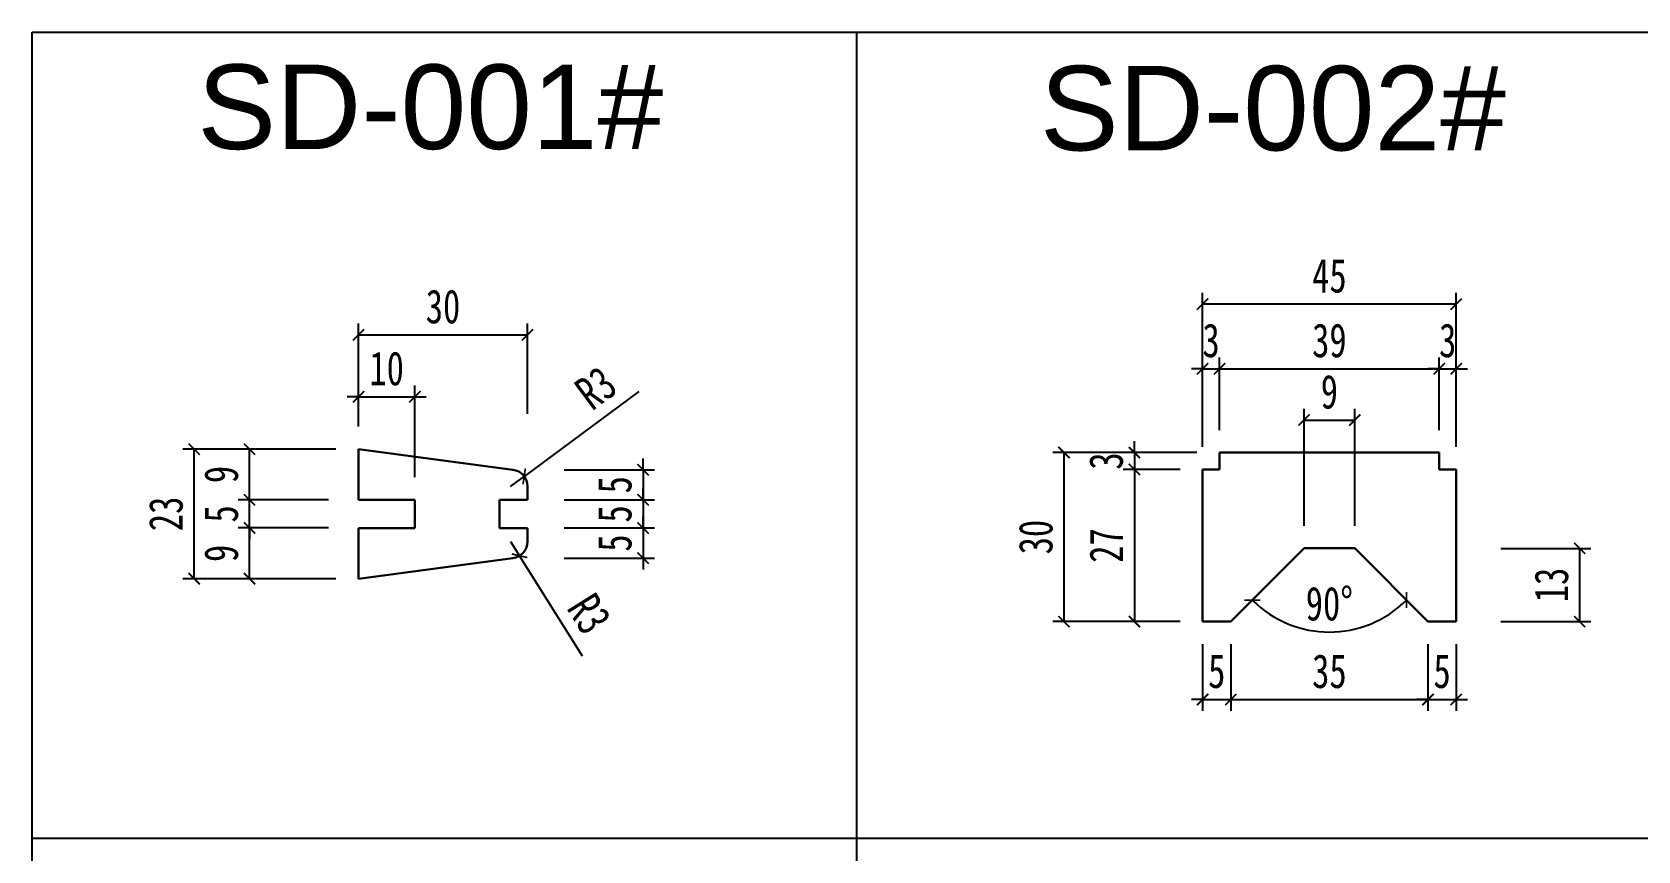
# Model space of a CAD drawing. Header units: millimetres. Extents: x 0 to 1097966, y -63096 to 223085.
# Drawn here: x 337985.2 to 338270.2, y -56661.7 to -56516.4 of the extents above; entities that cross this region are included whole.
import ezdxf

# ---------------------------------------------------------------- set-up
doc = ezdxf.new("R2010")
doc.units = ezdxf.units.MM
doc.layers.add('A3主线', color=7, linetype='Continuous', lineweight=30)
doc.styles.get("Standard").update_dxf_attribs({"font": 'arial.ttf'})
doc.styles.add('尺寸字体', font='', dxfattribs={"width": 0.75})
doc.styles.get('尺寸字体').set_extended_font_data('SimHei')
doc.dimstyles.new('副本 廖志利标注1', dxfattribs={"dimscale": 20, "dimtxt": 0.3, "dimasz": 0.1, "dimexe": 0.1, "dimexo": 0.2, "dimgap": 0.1, "dimtad": 1, "dimdec": 0, "dimzin": 0, "dimdsep": 46, "dimtxsty": '尺寸字体', "dimblk": 'ARCHTICK', "dimcen": 0.09, "dimclrd": 6, "dimclre": 6, "dimclrt": 2, "dimadec": 0, "dimazin": 0, "dimtfac": 1, "dimtdec": 0, "dimtix": 1, "dimtmove": 1, "dimatfit": 3, "dimldrblk": 'ARCHTICK', "dimfxl": 0.7, "dimfxlon": 1, "dimtolj": 1, "dimtzin": 0, "dimarcsym": 0})

# ---------------------------------------------------------------- blocks, each defined once
blk = doc.blocks.new('_ArchTick')
at = {"color": 0, "linetype": 'ByBlock', "const_width": 0.15}
blk.add_lwpolyline([(-0.5, -0.5), (0.5, 0.5)], dxfattribs=at)
blk = doc.blocks.new('*D556')
at = {"color": 6, "lineweight": -2, "transparency": 16777216}
for p, q in [((338037.81, -56604.39), (338021.81, -56604.39)), ((338023.81, -56613.39), (338023.81, -56604.39)), ((338037.81, -56613.39), (338021.81, -56613.39))]:
    blk.add_line(p, q, dxfattribs=at)
at = {"layer": 'Defpoints', "color": 0, "lineweight": 13, "transparency": 16777216}
for p in [(338023.81, -56604.39), (338043.15, -56604.39), (338059.36, -56613.39)]:
    blk.add_point(p, dxfattribs=at)
at = {"color": 6, "lineweight": -2, "transparency": 16777216, "xscale": 2, "yscale": 2, "zscale": 2}
for p, rotation in [((338023.81, -56604.39), 90), ((338023.81, -56613.39), 270)]:
    blk.add_blockref('_ArchTick', p, dxfattribs=dict(at, rotation=rotation))
at = {"color": 2, "transparency": 16777216, "insert": (338018.81, -56608.89), "char_height": 6, "attachment_point": 5, "rotation": 90, "style": '尺寸字体'}
blk.add_mtext('\\A1;9', dxfattribs=at)
blk = doc.blocks.new('*D557')
at = {"color": 6, "lineweight": -2, "transparency": 16777216}
for p, q in [((338023.81, -56599.39), (338023.81, -56597.39)), ((338037.81, -56599.39), (338021.81, -56599.39)), ((338023.81, -56604.39), (338023.81, -56599.39)), ((338037.81, -56604.39), (338021.81, -56604.39)), ((338023.81, -56604.39), (338023.81, -56606.39))]:
    blk.add_line(p, q, dxfattribs=at)
at = {"layer": 'Defpoints', "color": 0, "lineweight": 13, "transparency": 16777216}
for p in [(338023.81, -56599.39), (338043.15, -56599.39), (338043.15, -56604.39)]:
    blk.add_point(p, dxfattribs=at)
at = {"color": 6, "lineweight": -2, "transparency": 16777216, "xscale": 2, "yscale": 2, "zscale": 2}
for p, rotation in [((338023.81, -56599.39), 270), ((338023.81, -56604.39), 90)]:
    blk.add_blockref('_ArchTick', p, dxfattribs=dict(at, rotation=rotation))
at = {"color": 2, "transparency": 16777216, "insert": (338018.81, -56601.89), "char_height": 6, "attachment_point": 5, "rotation": 90, "style": '尺寸字体'}
blk.add_mtext('\\A1;5', dxfattribs=at)
blk = doc.blocks.new('*D558')
at = {"color": 6, "lineweight": -2, "transparency": 16777216}
for p, q in [((338037.81, -56590.39), (338021.81, -56590.39)), ((338023.81, -56599.39), (338023.81, -56590.39)), ((338037.81, -56599.39), (338021.81, -56599.39))]:
    blk.add_line(p, q, dxfattribs=at)
at = {"layer": 'Defpoints', "color": 0, "lineweight": 13, "transparency": 16777216}
for p in [(338023.81, -56590.39), (338059.36, -56590.39), (338043.15, -56599.39)]:
    blk.add_point(p, dxfattribs=at)
at = {"color": 6, "lineweight": -2, "transparency": 16777216, "xscale": 2, "yscale": 2, "zscale": 2}
for p, rotation in [((338023.81, -56590.39), 90), ((338023.81, -56599.39), 270)]:
    blk.add_blockref('_ArchTick', p, dxfattribs=dict(at, rotation=rotation))
at = {"color": 2, "transparency": 16777216, "insert": (338018.81, -56594.89), "char_height": 6, "attachment_point": 5, "rotation": 90, "style": '尺寸字体'}
blk.add_mtext('\\A1;9', dxfattribs=at)
blk = doc.blocks.new('*D559')
at = {"color": 6, "lineweight": -2, "transparency": 16777216}
for p, q in [((338043.15, -56584.12), (338043.15, -56568.12)), ((338043.15, -56570.12), (338073.15, -56570.12)), ((338073.15, -56584.12), (338073.15, -56568.12))]:
    blk.add_line(p, q, dxfattribs=at)
at = {"layer": 'Defpoints', "color": 0, "lineweight": 13, "transparency": 16777216}
for p in [(338073.15, -56570.12), (338073.15, -56591.13), (338043.15, -56599.39)]:
    blk.add_point(p, dxfattribs=at)
at = {"color": 6, "lineweight": -2, "transparency": 16777216, "xscale": 2, "yscale": 2, "zscale": 2, "rotation": 180}
blk.add_blockref('_ArchTick', (338043.15, -56570.12), dxfattribs=at)
at = {"color": 6, "lineweight": -2, "transparency": 16777216, "xscale": 2, "yscale": 2, "zscale": 2}
blk.add_blockref('_ArchTick', (338073.15, -56570.12), dxfattribs=at)
at = {"color": 2, "transparency": 16777216, "insert": (338058.15, -56565.12), "char_height": 6, "attachment_point": 5, "style": '尺寸字体'}
blk.add_mtext('\\A1;30', dxfattribs=at)
blk = doc.blocks.new('*D646')
at = {"color": 6, "lineweight": -2, "transparency": 16777216}
for p, q in [((338093.66, -56594.04), (338093.66, -56592.04)), ((338079.66, -56594.04), (338095.66, -56594.04)), ((338093.66, -56594.04), (338093.66, -56599.39)), ((338079.66, -56599.39), (338095.66, -56599.39)), ((338093.66, -56599.39), (338093.66, -56601.39))]:
    blk.add_line(p, q, dxfattribs=at)
at = {"layer": 'Defpoints', "color": 0, "lineweight": 13, "transparency": 16777216}
for p in [(338070.55, -56594.04), (338073.15, -56599.39), (338093.66, -56599.39)]:
    blk.add_point(p, dxfattribs=at)
at = {"color": 6, "lineweight": -2, "transparency": 16777216, "xscale": 2, "yscale": 2, "zscale": 2}
for p, rotation in [((338093.66, -56594.04), 270), ((338093.66, -56599.39), 90)]:
    blk.add_blockref('_ArchTick', p, dxfattribs=dict(at, rotation=rotation))
at = {"color": 2, "transparency": 16777216, "insert": (338088.66, -56596.72), "char_height": 6, "attachment_point": 5, "rotation": 90, "style": '尺寸字体'}
blk.add_mtext('\\A1;5', dxfattribs=at)
blk = doc.blocks.new('*D647')
at = {"color": 6, "lineweight": -2, "transparency": 16777216}
for p, q in [((338093.66, -56599.39), (338093.66, -56597.39)), ((338079.66, -56599.39), (338095.66, -56599.39)), ((338093.66, -56599.39), (338093.66, -56604.39)), ((338079.66, -56604.39), (338095.66, -56604.39)), ((338093.66, -56604.39), (338093.66, -56606.39))]:
    blk.add_line(p, q, dxfattribs=at)
at = {"layer": 'Defpoints', "color": 0, "lineweight": 13, "transparency": 16777216}
for p in [(338073.15, -56599.39), (338073.15, -56604.39), (338093.66, -56604.39)]:
    blk.add_point(p, dxfattribs=at)
at = {"color": 6, "lineweight": -2, "transparency": 16777216, "xscale": 2, "yscale": 2, "zscale": 2}
for p, rotation in [((338093.66, -56599.39), 270), ((338093.66, -56604.39), 90)]:
    blk.add_blockref('_ArchTick', p, dxfattribs=dict(at, rotation=rotation))
at = {"color": 2, "transparency": 16777216, "insert": (338088.66, -56601.89), "char_height": 6, "attachment_point": 5, "rotation": 90, "style": '尺寸字体'}
blk.add_mtext('\\A1;5', dxfattribs=at)
blk = doc.blocks.new('*D648')
at = {"color": 6, "lineweight": -2, "transparency": 16777216}
for p, q in [((338079.66, -56604.39), (338095.66, -56604.39)), ((338093.66, -56604.39), (338093.66, -56602.39)), ((338093.66, -56604.39), (338093.66, -56609.74)), ((338079.66, -56609.74), (338095.66, -56609.74)), ((338093.66, -56609.74), (338093.66, -56611.74))]:
    blk.add_line(p, q, dxfattribs=at)
at = {"layer": 'Defpoints', "color": 0, "lineweight": 13, "transparency": 16777216}
for p in [(338073.15, -56604.39), (338070.55, -56609.74), (338093.66, -56609.74)]:
    blk.add_point(p, dxfattribs=at)
at = {"color": 6, "lineweight": -2, "transparency": 16777216, "xscale": 2, "yscale": 2, "zscale": 2}
for p, rotation in [((338093.66, -56604.39), 270), ((338093.66, -56609.74), 90)]:
    blk.add_blockref('_ArchTick', p, dxfattribs=dict(at, rotation=rotation))
at = {"color": 2, "transparency": 16777216, "insert": (338088.66, -56607.06), "char_height": 6, "attachment_point": 5, "rotation": 90, "style": '尺寸字体'}
blk.add_mtext('\\A1;5', dxfattribs=at)
blk = doc.blocks.new('*D649')
at = {"color": 6, "lineweight": -2, "transparency": 16777216}
for p, q in [((338039.15, -56590.39), (338011.99, -56590.39)), ((338013.99, -56613.39), (338013.99, -56590.39)), ((338039.15, -56613.39), (338011.99, -56613.39))]:
    blk.add_line(p, q, dxfattribs=at)
at = {"layer": 'Defpoints', "color": 0, "lineweight": 13, "transparency": 16777216}
for p in [(338013.99, -56590.39), (338043.15, -56590.39), (338043.15, -56613.39)]:
    blk.add_point(p, dxfattribs=at)
at = {"color": 6, "lineweight": -2, "transparency": 16777216, "xscale": 2, "yscale": 2, "zscale": 2}
for p, rotation in [((338013.99, -56590.39), 90), ((338013.99, -56613.39), 270)]:
    blk.add_blockref('_ArchTick', p, dxfattribs=dict(at, rotation=rotation))
at = {"color": 2, "transparency": 16777216, "insert": (338008.99, -56601.89), "char_height": 6, "attachment_point": 5, "rotation": 90, "style": '尺寸字体'}
blk.add_mtext('\\A1;23', dxfattribs=at)
blk = doc.blocks.new('*D650')
at = {"color": 6, "lineweight": -2, "transparency": 16777216}
for p, q in [((338192.98, -56576.13), (338190.98, -56576.13)), ((338192.98, -56590), (338192.98, -56574.13)), ((338192.98, -56576.13), (338195.98, -56576.13)), ((338195.98, -56587), (338195.98, -56574.13)), ((338195.98, -56576.13), (338197.98, -56576.13))]:
    blk.add_line(p, q, dxfattribs=at)
at = {"layer": 'Defpoints', "color": 0, "lineweight": 13, "transparency": 16777216}
for p in [(338195.98, -56576.13), (338195.98, -56591, 0), (338192.98, -56594, 0)]:
    blk.add_point(p, dxfattribs=at)
at = {"color": 6, "lineweight": -2, "transparency": 16777216, "xscale": 2, "yscale": 2, "zscale": 2}
blk.add_blockref('_ArchTick', (338192.98, -56576.13), dxfattribs=at)
at = {"color": 6, "lineweight": -2, "transparency": 16777216, "xscale": 2, "yscale": 2, "zscale": 2, "rotation": 180}
blk.add_blockref('_ArchTick', (338195.98, -56576.13), dxfattribs=at)
at = {"color": 2, "transparency": 16777216, "insert": (338194.48, -56571.13), "char_height": 6, "attachment_point": 5, "style": '尺寸字体'}
blk.add_mtext('\\A1;3', dxfattribs=at)
blk = doc.blocks.new('*D651')
at = {"color": 6, "lineweight": -2, "transparency": 16777216}
for p, q in [((338195.98, -56587), (338195.98, -56574.13)), ((338195.98, -56576.13), (338234.98, -56576.13)), ((338234.98, -56587), (338234.98, -56574.13))]:
    blk.add_line(p, q, dxfattribs=at)
at = {"layer": 'Defpoints', "color": 0, "lineweight": 13, "transparency": 16777216}
for p in [(338234.98, -56576.13), (338195.98, -56591, 0), (338234.98, -56591, 0)]:
    blk.add_point(p, dxfattribs=at)
at = {"color": 6, "lineweight": -2, "transparency": 16777216, "xscale": 2, "yscale": 2, "zscale": 2, "rotation": 180}
blk.add_blockref('_ArchTick', (338195.98, -56576.13), dxfattribs=at)
at = {"color": 6, "lineweight": -2, "transparency": 16777216, "xscale": 2, "yscale": 2, "zscale": 2}
blk.add_blockref('_ArchTick', (338234.98, -56576.13), dxfattribs=at)
at = {"color": 2, "transparency": 16777216, "insert": (338215.48, -56571.13), "char_height": 6, "attachment_point": 5, "style": '尺寸字体'}
blk.add_mtext('\\A1;39', dxfattribs=at)
blk = doc.blocks.new('*D652')
at = {"color": 6, "lineweight": -2, "transparency": 16777216}
for p, q in [((338234.98, -56576.13), (338232.98, -56576.13)), ((338234.98, -56587), (338234.98, -56574.13)), ((338234.98, -56576.13), (338237.98, -56576.13)), ((338237.98, -56590), (338237.98, -56574.13)), ((338237.98, -56576.13), (338239.98, -56576.13))]:
    blk.add_line(p, q, dxfattribs=at)
at = {"layer": 'Defpoints', "color": 0, "lineweight": 13, "transparency": 16777216}
for p in [(338237.98, -56576.13), (338234.98, -56591, 0), (338237.98, -56594, 0)]:
    blk.add_point(p, dxfattribs=at)
at = {"color": 6, "lineweight": -2, "transparency": 16777216, "xscale": 2, "yscale": 2, "zscale": 2}
blk.add_blockref('_ArchTick', (338234.98, -56576.13), dxfattribs=at)
at = {"color": 6, "lineweight": -2, "transparency": 16777216, "xscale": 2, "yscale": 2, "zscale": 2, "rotation": 180}
blk.add_blockref('_ArchTick', (338237.98, -56576.13), dxfattribs=at)
at = {"color": 2, "transparency": 16777216, "insert": (338236.48, -56571.13), "char_height": 6, "attachment_point": 5, "style": '尺寸字体'}
blk.add_mtext('\\A1;3', dxfattribs=at)
blk = doc.blocks.new('*D569')
at = {"color": 6, "lineweight": -2, "transparency": 16777216}
for p, q in [((338192.98, -56578.66), (338192.98, -56562.66)), ((338237.98, -56564.66), (338192.98, -56564.66)), ((338237.98, -56578.66), (338237.98, -56562.66))]:
    blk.add_line(p, q, dxfattribs=at)
at = {"layer": 'Defpoints', "color": 0, "lineweight": 13, "transparency": 16777216}
for p in [(338192.98, -56564.66), (338192.98, -56594, 0), (338237.98, -56594, 0)]:
    blk.add_point(p, dxfattribs=at)
at = {"color": 6, "lineweight": -2, "transparency": 16777216, "xscale": 2, "yscale": 2, "zscale": 2, "rotation": 180}
blk.add_blockref('_ArchTick', (338192.98, -56564.66), dxfattribs=at)
at = {"color": 6, "lineweight": -2, "transparency": 16777216, "xscale": 2, "yscale": 2, "zscale": 2}
blk.add_blockref('_ArchTick', (338237.98, -56564.66), dxfattribs=at)
at = {"color": 2, "transparency": 16777216, "insert": (338215.48, -56559.66), "char_height": 6, "attachment_point": 5, "style": '尺寸字体'}
blk.add_mtext('\\A1;45', dxfattribs=at)
blk = doc.blocks.new('*D653')
at = {"color": 6, "lineweight": -2, "transparency": 16777216}
for p, q in [((338180.87, -56591), (338180.87, -56589)), ((338191.98, -56591), (338178.87, -56591)), ((338180.87, -56591), (338180.87, -56594)), ((338188.98, -56594), (338178.87, -56594)), ((338180.87, -56594), (338180.87, -56596))]:
    blk.add_line(p, q, dxfattribs=at)
at = {"layer": 'Defpoints', "color": 0, "lineweight": 13, "transparency": 16777216}
for p in [(338195.98, -56591, 0), (338180.87, -56594), (338192.98, -56594, 0)]:
    blk.add_point(p, dxfattribs=at)
at = {"color": 6, "lineweight": -2, "transparency": 16777216, "xscale": 2, "yscale": 2, "zscale": 2}
for p, rotation in [((338180.87, -56591), 270), ((338180.87, -56594), 90)]:
    blk.add_blockref('_ArchTick', p, dxfattribs=dict(at, rotation=rotation))
at = {"color": 2, "transparency": 16777216, "insert": (338175.87, -56592.5), "char_height": 6, "attachment_point": 5, "rotation": 90, "style": '尺寸字体'}
blk.add_mtext('\\A1;3', dxfattribs=at)
blk = doc.blocks.new('*D654')
at = {"color": 6, "lineweight": -2, "transparency": 16777216}
for p, q in [((338188.98, -56594), (338178.87, -56594)), ((338180.87, -56594), (338180.87, -56621)), ((338188.98, -56621), (338178.87, -56621))]:
    blk.add_line(p, q, dxfattribs=at)
at = {"layer": 'Defpoints', "color": 0, "lineweight": 13, "transparency": 16777216}
for p in [(338192.98, -56594, 0), (338180.87, -56621), (338192.98, -56621, 0)]:
    blk.add_point(p, dxfattribs=at)
at = {"color": 6, "lineweight": -2, "transparency": 16777216, "xscale": 2, "yscale": 2, "zscale": 2}
for p, rotation in [((338180.87, -56594), 90), ((338180.87, -56621), 270)]:
    blk.add_blockref('_ArchTick', p, dxfattribs=dict(at, rotation=rotation))
at = {"color": 2, "transparency": 16777216, "insert": (338175.87, -56607.5), "char_height": 6, "attachment_point": 5, "rotation": 90, "style": '尺寸字体'}
blk.add_mtext('\\A1;27', dxfattribs=at)
blk = doc.blocks.new('*D570')
at = {"color": 6, "lineweight": -2, "transparency": 16777216}
for p, q in [((338182.38, -56591), (338166.38, -56591)), ((338168.38, -56621), (338168.38, -56591)), ((338182.38, -56621), (338166.38, -56621))]:
    blk.add_line(p, q, dxfattribs=at)
at = {"layer": 'Defpoints', "color": 0, "lineweight": 13, "transparency": 16777216}
for p in [(338168.38, -56591), (338195.98, -56591, 0), (338192.98, -56621, 0)]:
    blk.add_point(p, dxfattribs=at)
at = {"color": 6, "lineweight": -2, "transparency": 16777216, "xscale": 2, "yscale": 2, "zscale": 2}
for p, rotation in [((338168.38, -56591), 90), ((338168.38, -56621), 270)]:
    blk.add_blockref('_ArchTick', p, dxfattribs=dict(at, rotation=rotation))
at = {"color": 2, "transparency": 16777216, "insert": (338163.38, -56606), "char_height": 6, "attachment_point": 5, "rotation": 90, "style": '尺寸字体'}
blk.add_mtext('\\A1;30', dxfattribs=at)
blk = doc.blocks.new('*D655')
at = {"color": 6, "lineweight": -2, "transparency": 16777216}
for p, q in [((338192.98, -56625), (338192.98, -56636.83)), ((338197.98, -56625), (338197.98, -56636.83)), ((338192.98, -56634.83), (338190.98, -56634.83)), ((338192.98, -56634.83), (338197.98, -56634.83)), ((338197.98, -56634.83), (338199.98, -56634.83))]:
    blk.add_line(p, q, dxfattribs=at)
at = {"layer": 'Defpoints', "color": 0, "lineweight": 13, "transparency": 16777216}
for p in [(338192.98, -56621, 0), (338197.98, -56621, 0), (338197.98, -56634.83)]:
    blk.add_point(p, dxfattribs=at)
at = {"color": 6, "lineweight": -2, "transparency": 16777216, "xscale": 2, "yscale": 2, "zscale": 2}
blk.add_blockref('_ArchTick', (338192.98, -56634.83), dxfattribs=at)
at = {"color": 6, "lineweight": -2, "transparency": 16777216, "xscale": 2, "yscale": 2, "zscale": 2, "rotation": 180}
blk.add_blockref('_ArchTick', (338197.98, -56634.83), dxfattribs=at)
at = {"color": 2, "transparency": 16777216, "insert": (338195.48, -56629.83), "char_height": 6, "attachment_point": 5, "style": '尺寸字体'}
blk.add_mtext('\\A1;5', dxfattribs=at)
blk = doc.blocks.new('*D656')
at = {"color": 6, "lineweight": -2, "transparency": 16777216}
for p, q in [((338197.98, -56625), (338197.98, -56636.83)), ((338232.98, -56625), (338232.98, -56636.83)), ((338197.98, -56634.83), (338232.98, -56634.83))]:
    blk.add_line(p, q, dxfattribs=at)
at = {"layer": 'Defpoints', "color": 0, "lineweight": 13, "transparency": 16777216}
for p in [(338197.98, -56621, 0), (338232.98, -56621, 0), (338232.98, -56634.83)]:
    blk.add_point(p, dxfattribs=at)
at = {"color": 6, "lineweight": -2, "transparency": 16777216, "xscale": 2, "yscale": 2, "zscale": 2, "rotation": 180}
blk.add_blockref('_ArchTick', (338197.98, -56634.83), dxfattribs=at)
at = {"color": 6, "lineweight": -2, "transparency": 16777216, "xscale": 2, "yscale": 2, "zscale": 2}
blk.add_blockref('_ArchTick', (338232.98, -56634.83), dxfattribs=at)
at = {"color": 2, "transparency": 16777216, "insert": (338215.48, -56629.83), "char_height": 6, "attachment_point": 5, "style": '尺寸字体'}
blk.add_mtext('\\A1;35', dxfattribs=at)
blk = doc.blocks.new('*D657')
at = {"color": 6, "lineweight": -2, "transparency": 16777216}
for p, q in [((338232.98, -56625), (338232.98, -56636.83)), ((338237.98, -56625), (338237.98, -56636.83)), ((338232.98, -56634.83), (338230.98, -56634.83)), ((338232.98, -56634.83), (338237.98, -56634.83)), ((338237.98, -56634.83), (338239.98, -56634.83))]:
    blk.add_line(p, q, dxfattribs=at)
at = {"layer": 'Defpoints', "color": 0, "lineweight": 13, "transparency": 16777216}
for p in [(338232.98, -56621, 0), (338237.98, -56621, 0), (338237.98, -56634.83)]:
    blk.add_point(p, dxfattribs=at)
at = {"color": 6, "lineweight": -2, "transparency": 16777216, "xscale": 2, "yscale": 2, "zscale": 2}
blk.add_blockref('_ArchTick', (338232.98, -56634.83), dxfattribs=at)
at = {"color": 6, "lineweight": -2, "transparency": 16777216, "xscale": 2, "yscale": 2, "zscale": 2, "rotation": 180}
blk.add_blockref('_ArchTick', (338237.98, -56634.83), dxfattribs=at)
at = {"color": 2, "transparency": 16777216, "insert": (338235.48, -56629.83), "char_height": 6, "attachment_point": 5, "style": '尺寸字体'}
blk.add_mtext('\\A1;5', dxfattribs=at)
blk = doc.blocks.new('*D658')
at = {"color": 6, "lineweight": -2, "transparency": 16777216}
for p, q in [((338245.91, -56608), (338261.91, -56608)), ((338259.91, -56621), (338259.91, -56608)), ((338245.91, -56621), (338261.91, -56621))]:
    blk.add_line(p, q, dxfattribs=at)
at = {"layer": 'Defpoints', "color": 0, "lineweight": 13, "transparency": 16777216}
for p in [(338219.98, -56608, 0), (338259.91, -56608), (338232.98, -56621, 0)]:
    blk.add_point(p, dxfattribs=at)
at = {"color": 6, "lineweight": -2, "transparency": 16777216, "xscale": 2, "yscale": 2, "zscale": 2}
for p, rotation in [((338259.91, -56608), 90), ((338259.91, -56621), 270)]:
    blk.add_blockref('_ArchTick', p, dxfattribs=dict(at, rotation=rotation))
at = {"color": 2, "transparency": 16777216, "insert": (338254.91, -56614.5), "char_height": 6, "attachment_point": 5, "rotation": 90, "style": '尺寸字体'}
blk.add_mtext('\\A1;13', dxfattribs=at)
blk = doc.blocks.new('*D696')
at = {"color": 6, "lineweight": -2, "transparency": 16777216}
for p, q in [((338043.15, -56581.1), (338041.15, -56581.1)), ((338043.15, -56586.39), (338043.15, -56579.1)), ((338043.15, -56581.1), (338053.15, -56581.1)), ((338053.15, -56595.39), (338053.15, -56579.1)), ((338053.15, -56581.1), (338055.15, -56581.1))]:
    blk.add_line(p, q, dxfattribs=at)
at = {"layer": 'Defpoints', "color": 0, "lineweight": 13, "transparency": 16777216}
for p in [(338053.15, -56581.1), (338043.15, -56590.39), (338053.15, -56599.39)]:
    blk.add_point(p, dxfattribs=at)
at = {"color": 6, "lineweight": -2, "transparency": 16777216, "xscale": 2, "yscale": 2, "zscale": 2}
blk.add_blockref('_ArchTick', (338043.15, -56581.1), dxfattribs=at)
at = {"color": 6, "lineweight": -2, "transparency": 16777216, "xscale": 2, "yscale": 2, "zscale": 2, "rotation": 180}
blk.add_blockref('_ArchTick', (338053.15, -56581.1), dxfattribs=at)
at = {"color": 2, "transparency": 16777216, "insert": (338048.15, -56576.1), "char_height": 6, "attachment_point": 5, "style": '尺寸字体'}
blk.add_mtext('\\A1;10', dxfattribs=at)
blk = doc.blocks.new('*D623')
at = {"color": 6, "lineweight": -2, "transparency": 16777216}
for p in [(338092.88, -56580.14), (338070.15, -56597.02)]:
    blk.add_line(p, (338072.56, -56595.23), dxfattribs=at)
at = {"layer": 'Defpoints', "color": 0, "lineweight": 13, "transparency": 16777216}
for p in [(338072.56, -56595.23), (338070.15, -56597.02)]:
    blk.add_point(p, dxfattribs=at)
at = {"color": 6, "lineweight": -2, "transparency": 16777216, "xscale": 2, "yscale": 2, "zscale": 2, "rotation": 216.6035284561319}
blk.add_blockref('_ArchTick', (338072.56, -56595.23), dxfattribs=at)
at = {"color": 2, "transparency": 16777216, "insert": (338085.28, -56579.55), "char_height": 6, "attachment_point": 5, "rotation": 36.6035, "style": '尺寸字体'}
blk.add_mtext('\\A1;R3', dxfattribs=at)
blk = doc.blocks.new('*D624')
at = {"color": 6, "lineweight": -2, "transparency": 16777216}
for p in [(338070.15, -56606.76), (338082.91, -56627.16)]:
    blk.add_line(p, (338071.74, -56609.31), dxfattribs=at)
at = {"layer": 'Defpoints', "color": 0, "lineweight": 13, "transparency": 16777216}
for p in [(338070.15, -56606.76), (338071.74, -56609.31)]:
    blk.add_point(p, dxfattribs=at)
at = {"color": 6, "lineweight": -2, "transparency": 16777216, "xscale": 2, "yscale": 2, "zscale": 2, "rotation": 122.0166579273494}
blk.add_blockref('_ArchTick', (338071.74, -56609.31), dxfattribs=at)
at = {"color": 2, "transparency": 16777216, "insert": (338084.1, -56619.63), "char_height": 6, "attachment_point": 5, "rotation": 302.0167, "style": '尺寸字体'}
blk.add_mtext('\\A1;R3', dxfattribs=at)
blk = doc.blocks.new('*D697')
at = {"color": 6, "lineweight": -2, "transparency": 16777216}
for p, q in [((338210.98, -56604), (338210.98, -56583.24)), ((338219.98, -56604), (338219.98, -56583.24)), ((338210.98, -56585.24), (338219.98, -56585.24))]:
    blk.add_line(p, q, dxfattribs=at)
at = {"layer": 'Defpoints', "color": 0, "lineweight": 13, "transparency": 16777216}
for p in [(338219.98, -56585.24), (338210.98, -56608), (338219.98, -56608)]:
    blk.add_point(p, dxfattribs=at)
at = {"color": 6, "lineweight": -2, "transparency": 16777216, "xscale": 2, "yscale": 2, "zscale": 2, "rotation": 180}
blk.add_blockref('_ArchTick', (338210.98, -56585.24), dxfattribs=at)
at = {"color": 6, "lineweight": -2, "transparency": 16777216, "xscale": 2, "yscale": 2, "zscale": 2}
blk.add_blockref('_ArchTick', (338219.98, -56585.24), dxfattribs=at)
at = {"color": 2, "transparency": 16777216, "insert": (338215.48, -56580.24), "char_height": 6, "attachment_point": 5, "style": '尺寸字体'}
blk.add_mtext('\\A1;9', dxfattribs=at)
blk = doc.blocks.new('*D698')
at = {"color": 6, "lineweight": -2, "transparency": 16777216}
blk.add_arc((338215.48, -56603.5), 19.35, 225, 315, dxfattribs=at)
at = {"layer": 'Defpoints', "color": 0, "lineweight": 13, "transparency": 16777216}
for p in [(338210.98, -56608), (338219.98, -56608), (338197.98, -56621), (338232.98, -56621), (338210.47, -56622.19)]:
    blk.add_point(p, dxfattribs=at)
at = {"color": 6, "lineweight": -2, "transparency": 16777216, "xscale": 2, "yscale": 2, "zscale": 2}
for p, rotation in [((338201.8, -56617.18), 135), ((338229.17, -56617.18), 45)]:
    blk.add_blockref('_ArchTick', p, dxfattribs=dict(at, rotation=rotation))
at = {"color": 2, "transparency": 16777216, "insert": (338215.48, -56617.85), "char_height": 6, "attachment_point": 5, "style": '尺寸字体'}
blk.add_mtext('\\A1;90°', dxfattribs=at)

msp = doc.modelspace()

# ---------------------------------------------------------------- linework, layer by layer
at = {"color": 2}
for p, q in [((338131.531, -56516.39), (338131.531, -56802.423)), ((337985.218, -56659.407), (339124.506, -56659.407))]:
    msp.add_line(p, q, dxfattribs=at)
at = {"lineweight": 30}
for p, q in [((338043.153, -56599.391), (338043.153, -56590.391)), ((338070.549, -56594.043), (338043.153, -56590.391)), ((338073.153, -56599.391), (338073.153, -56597.017)), ((338053.153, -56599.391), (338043.153, -56599.391)), ((338053.153, -56604.391), (338053.153, -56599.391)), ((338073.153, -56599.391), (338068.153, -56599.391)), ((338068.153, -56599.391), (338068.153, -56604.391)), ((338043.153, -56604.391), (338053.153, -56604.391)), ((338043.153, -56604.391), (338043.153, -56613.391)), ((338068.153, -56604.391), (338073.153, -56604.391)), ((338073.153, -56604.391), (338073.153, -56604.391)), ((338073.153, -56604.391), (338073.153, -56606.764)), ((338043.153, -56613.391), (338070.549, -56609.738))]:
    msp.add_line(p, q, dxfattribs=at)
at = {"color": 2}
msp.add_lwpolyline([(337985.218, -56516.39), (339124.506, -56516.39), (339124.506, -56802.423), (337985.218, -56802.423)], close=True, dxfattribs=at)
at = {"lineweight": 30}
for centre, start, end in [((338070.153, -56597.017), 0, 82.40536), ((338070.153, -56606.764), 277.59464, 0)]:
    msp.add_arc(centre, 3, start, end, dxfattribs=at)
at = {"layer": 'A3主线', "lineweight": 30}
for p, q in [((338195.981, -56590.997), (338234.981, -56590.997)), ((338195.981, -56590.997), (338195.981, -56593.997)), ((338234.981, -56590.997), (338234.981, -56593.997)), ((338192.981, -56620.997), (338192.981, -56593.997)), ((338192.981, -56620.997), (338192.981, -56593.997)), ((338195.981, -56593.997), (338192.981, -56593.997)), ((338234.981, -56593.997), (338237.981, -56593.997)), ((338237.981, -56593.997), (338237.981, -56620.997)), ((338192.981, -56600.997), (338192.981, -56620.997)), ((338210.981, -56607.997), (338197.981, -56620.997)), ((338210.981, -56607.997), (338219.981, -56607.997)), ((338219.981, -56607.997), (338232.981, -56620.997)), ((338192.981, -56620.997), (338197.981, -56620.997)), ((338197.981, -56620.997), (338192.981, -56620.997)), ((338232.981, -56620.997), (338237.981, -56620.997))]:
    msp.add_line(p, q, dxfattribs=at)

# ---------------------------------------------------------------- texts
at = {"color": 2, "char_height": 15, "attachment_point": 1}
for s, insert in [('SD-001#', (338014.535, -56522.139)), ('SD-002#', (338164.099, -56522.376))]:
    msp.add_mtext_dynamic_manual_height_columns(s, width=33.13641, gutter_width=12.5, heights=[0], dxfattribs=dict(at, insert=insert))

# ---------------------------------------------------------------- dimensions: what is measured, and where the dimension line sits
at = {"color": 2}
for base, p1, p2, picture, middle in [((338192.981, -56564.662, 0), (338237.981, -56593.997), (338192.981, -56593.997), '*D569', (338215.481, -56559.662, 0)), ((338234.981, -56576.133, 0), (338195.981, -56590.997), (338234.981, -56590.997), '*D651', (338215.481, -56571.133, 0)), ((338237.981, -56576.133, 0), (338234.981, -56590.997), (338237.981, -56593.997), '*D652', (338236.481, -56571.133, 0)), ((338197.981, -56634.827, 0), (338192.981, -56620.997), (338197.981, -56620.997), '*D655', (338195.481, -56629.827, 0)), ((338232.981, -56634.827, 0), (338197.981, -56620.997), (338232.981, -56620.997), '*D656', (338215.481, -56629.827, 0)), ((338237.981, -56634.827, 0), (338232.981, -56620.997), (338237.981, -56620.997), '*D657', (338235.481, -56629.827, 0))]:
    dim = msp.add_linear_dim(base=base, p1=p1, p2=p2, dimstyle='副本 廖志利标注1', dxfattribs=at)
    dim.commit()
    dim.dimension.update_dxf_attribs({"geometry": picture, "text_midpoint": middle})
at = {"color": 5}
dim = msp.add_linear_dim(base=(338073.153, -56570.123), p1=(338043.153, -56599.391), p2=(338073.153, -56591.126), dimstyle='副本 廖志利标注1', dxfattribs=at)
dim.commit()
dim.dimension.update_dxf_attribs({"geometry": '*D559', "text_midpoint": (338058.153, -56565.123)})
at = {"color": 2}
dim = msp.add_linear_dim(base=(338195.981, -56576.133, 0), p1=(338192.981, -56593.997), p2=(338195.981, -56590.997), dimstyle='副本 廖志利标注1', dxfattribs=at)
dim.commit()
dim.dimension.update_dxf_attribs({"geometry": '*D650', "text_midpoint": (338194.481, -56576.133, 0), "dimtype": 160})
at = {"color": 5}
dim = msp.add_linear_dim(base=(338053.153, -56581.104), p1=(338043.153, -56590.391), p2=(338053.153, -56599.391), dimstyle='副本 廖志利标注1', override={"dimfxl": 5, "dimarcsym": 1}, dxfattribs=at)
dim.commit()
dim.dimension.update_dxf_attribs({"geometry": '*D696', "text_midpoint": (338048.153, -56576.104)})
for center, mpoint, picture, middle in [((338070.153, -56597.017), (338072.561, -56595.228), '*D623', (338088.264, -56583.565)), ((338070.153, -56606.764), (338071.743, -56609.308), '*D624', (338079.857, -56622.283))]:
    dim = msp.add_radius_dim(center=center, mpoint=mpoint, dimstyle='副本 廖志利标注1', override={"dimfxl": 5, "dimarcsym": 1}, dxfattribs=at)
    dim.commit()
    dim.dimension.update_dxf_attribs({"geometry": picture, "text_midpoint": middle, "dimtype": 164})
at = {"color": 2}
dim = msp.add_linear_dim(base=(338219.981, -56585.243), p1=(338210.981, -56607.997), p2=(338219.981, -56607.997), dimstyle='副本 廖志利标注1', override={"dimfxl": 5, "dimarcsym": 1}, dxfattribs=at)
dim.commit()
dim.dimension.update_dxf_attribs({"geometry": '*D697', "text_midpoint": (338215.481, -56580.243)})
at = {"color": 5}
dim = msp.add_linear_dim(base=(338013.985, -56590.391), p1=(338043.153, -56613.391), p2=(338043.153, -56590.391), angle=90, dimstyle='副本 廖志利标注1', override={"dimfxl": 4, "dimarcsym": 1}, dxfattribs=at)
dim.commit()
dim.dimension.update_dxf_attribs({"geometry": '*D649', "text_midpoint": (338008.985, -56601.891)})
for base, p1, p2, picture, middle in [((338023.81, -56590.391), (338043.153, -56599.391), (338059.363, -56590.391), '*D558', (338018.81, -56594.891)), ((338093.662, -56599.391), (338070.549, -56594.043), (338073.153, -56599.391), '*D646', (338088.662, -56596.717)), ((338023.81, -56599.391), (338043.153, -56604.391), (338043.153, -56599.391), '*D557', (338018.81, -56601.891)), ((338093.662, -56604.391), (338073.153, -56599.391), (338073.153, -56604.391), '*D647', (338088.662, -56601.891)), ((338023.81, -56604.391), (338059.363, -56613.391), (338043.153, -56604.391), '*D556', (338018.81, -56608.891)), ((338093.662, -56609.738), (338073.153, -56604.391), (338070.549, -56609.738), '*D648', (338088.662, -56607.064))]:
    dim = msp.add_linear_dim(base=base, p1=p1, p2=p2, angle=90, dimstyle='副本 廖志利标注1', dxfattribs=at)
    dim.commit()
    dim.dimension.update_dxf_attribs({"geometry": picture, "text_midpoint": middle})
at = {"color": 2}
for base, p1, p2, picture, middle in [((338168.377, -56590.997, 0), (338192.981, -56620.997), (338195.981, -56590.997), '*D570', (338163.377, -56605.997, 0)), ((338180.867, -56593.997, 0), (338195.981, -56590.997), (338192.981, -56593.997), '*D653', (338175.867, -56592.497, 0)), ((338180.867, -56620.997, 0), (338192.981, -56593.997), (338192.981, -56620.997), '*D654', (338175.867, -56607.497, 0)), ((338259.912, -56607.997, 0), (338232.981, -56620.997), (338219.981, -56607.997), '*D658', (338254.912, -56614.497, 0))]:
    dim = msp.add_linear_dim(base=base, p1=p1, p2=p2, angle=90, dimstyle='副本 廖志利标注1', dxfattribs=at)
    dim.commit()
    dim.dimension.update_dxf_attribs({"geometry": picture, "text_midpoint": middle})
dim = msp.add_angular_dim_2l(base=(338210.472, -56622.191), line1=((338219.981, -56607.997), (338232.981, -56620.997)), line2=((338210.981, -56607.997), (338197.981, -56620.997)), dimstyle='副本 廖志利标注1', override={"dimfxl": 5, "dimarcsym": 1}, dxfattribs=at)
dim.commit()
dim.dimension.update_dxf_attribs({"geometry": '*D698', "text_midpoint": (338215.481, -56617.85)})

doc.saveas('drawing.dxf')
